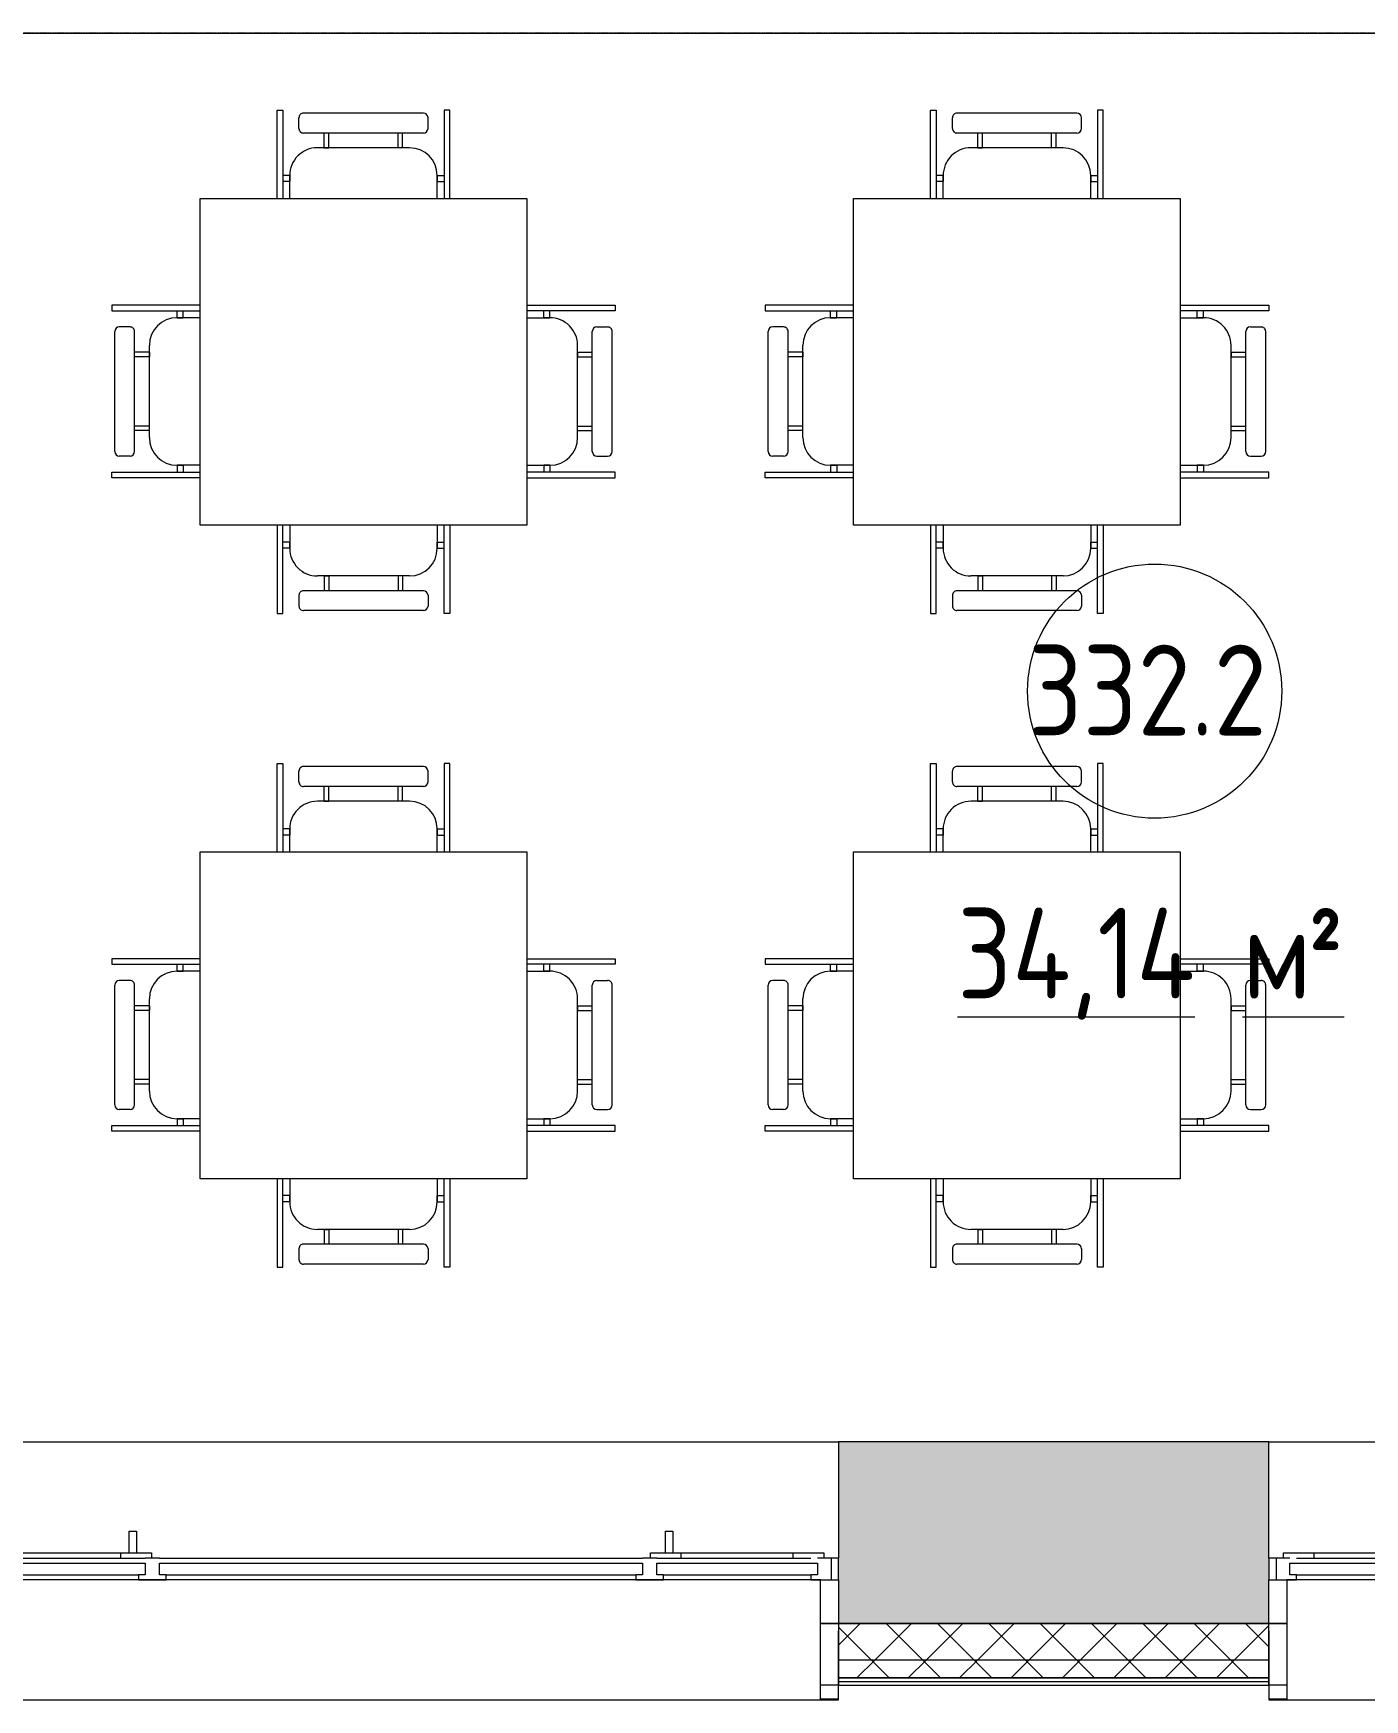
# Model space of a CAD drawing. Header units: millimetres. Extents: x -515342 to 330399, y -224905 to 507333.
# Drawn here: x -300854 to -297186, y 260535 to 265125 of the extents above; entities that cross this region are included whole.
import ezdxf

# ---------------------------------------------------------------- set-up
doc = ezdxf.new("R2010")
doc.units = ezdxf.units.MM
doc.linetypes.add('ASVP_Штриховая_ш3 п1_5', pattern=[4.5, 3, -1.5])
doc.layers.get('0').update_dxf_attribs({"lineweight": 0})
for name, color, linetype, lineweight in [('_ Окна', 7, 'Continuous', 0), ('Витраж', 7, 'Continuous', 0), ('Линии разделители', 7, 'ASVP_Штриховая_ш3 п1_5', 0), ('Марки помещений', 7, 'Continuous', 0), ('Мебель', 7, 'Continuous', 0), ('Окна', 7, 'Continuous', 0), ('Перекрытие', 7, 'Continuous', 0), ('Стены внутренние', 7, 'Continuous', 0), ('Стены наружные', 7, 'Continuous', 0), ('Стены несущие', 7, 'Continuous', 0), ('Стены отделка', 7, 'Continuous', 0), ('Стены штриховка', 7, 'Continuous', 0)]:
    doc.layers.add(name, color=color, linetype=linetype, lineweight=lineweight)
doc.styles.add('GOST Common_1', font='', dxfattribs={"width": 0.9, "height": 250})
doc.styles.add('GOST Common_2', font='', dxfattribs={"width": 0.9, "height": 250})
doc.styles.get('GOST Common_1').set_extended_font_data('GOST Common')
doc.styles.get('GOST Common_2').set_extended_font_data('GOST Common')
pattern_1 = [(45, (0, 0), (-70.71068, 70.71068), []), (135, (0, 0), (-70.71068, -70.71068), [])]

# ---------------------------------------------------------------- blocks, each defined once
blk = doc.blocks.new('Окно_ПВХ_3Створки_1Фрамуга-верх - АР_Окно_ОП_1820_h_х2370_3ст2фр-в-9695517-О_АР_П_3__6_750_План 3 этажа')
at = {"layer": '_ Окна'}
for p, q in [((-1129, 130), (-1205, 130)), ((-1205, 130), (-1205, 70)), ((-1185, 70), (-1185, 130)), ((-1147, 84), (-1147, 116)), ((-1147, 116), (-1129, 116)), ((-1129, 116), (-1129, 130)), ((-723, 116), (-1129, 116)), ((-647, 130), (-723, 130)), ((-723, 130), (-723, 116)), ((-723, 116), (-705, 116)), ((-705, 116), (-705, 84)), ((-665, 84), (-665, 116)), ((-665, 116), (-647, 116)), ((-647, 116), (-647, 130)), ((647, 116), (-647, 116)), ((723, 130), (647, 130)), ((647, 130), (647, 116)), ((647, 116), (665, 116)), ((665, 116), (665, 84)), ((705, 84), (705, 116)), ((705, 116), (723, 116)), ((723, 116), (723, 130)), ((1129, 116), (723, 116)), ((1129, 130), (1129, 116)), ((1205, 130), (1129, 130)), ((1129, 116), (1147, 116)), ((1147, 116), (1147, 84)), ((1185, 70), (1185, 130)), ((1205, 70), (1205, 130)), ((-1205, 70), (-1147, 70)), ((-1165, 56), (-1165, 70)), ((-1080, 56), (-1165, 56)), ((-705, 84), (-1147, 84)), ((-1080, 70), (-1080, 56)), ((-772, 70), (-772, 56)), ((-687, 56), (-772, 56)), ((-705, 70), (-665, 70)), ((-687, 70), (-687, 56)), ((665, 84), (-665, 84)), ((665, 70), (705, 70)), ((687, 56), (687, 70)), ((772, 56), (687, 56)), ((1147, 84), (705, 84)), ((772, 70), (772, 56)), ((1080, 70), (1080, 56)), ((1165, 56), (1080, 56)), ((1147, 70), (1205, 70)), ((1165, 70), (1165, 56))]:
    blk.add_line(p, q, dxfattribs=at)
at = {"layer": 'Окна'}
for p, q in [((-1129, 130), (-723, 130)), ((-647, 130), (647, 130)), ((723, 130), (1129, 130)), ((-705, 70), (-1129, 70)), ((-772, 56), (-1080, 56)), ((-748.5, -4), (-748.5, 56)), ((-728.5, 56), (-728.5, -4)), ((665, 70), (-665, 70)), ((1129, 70), (705, 70)), ((728.5, -4), (728.5, 56)), ((748.5, 56), (748.5, -4)), ((1080, 56), (772, 56)), ((-728.5, -4), (-748.5, -4)), ((748.5, -4), (728.5, -4))]:
    blk.add_line(p, q, dxfattribs=at)
blk = doc.blocks.new('Окно_ПВХ_3Створки_1Фрамуга-верх - АР_Окно_ОП_1820_h_х2370_3ст2фр-в-9801112-О_АР_П_3__6_750_План 3 этажа')
at = {"layer": '_ Окна'}
for p, q in [((-1129, 130), (-1205, 130)), ((-1205, 130), (-1205, 70)), ((-1185, 70), (-1185, 130)), ((-1147, 84), (-1147, 116)), ((-1147, 116), (-1129, 116)), ((-1129, 116), (-1129, 130)), ((-723, 116), (-1129, 116)), ((-647, 130), (-723, 130)), ((-723, 130), (-723, 116)), ((-723, 116), (-705, 116)), ((-705, 116), (-705, 84)), ((-665, 84), (-665, 116)), ((-665, 116), (-647, 116)), ((-647, 116), (-647, 130)), ((647, 116), (-647, 116)), ((723, 130), (647, 130)), ((647, 130), (647, 116)), ((647, 116), (665, 116)), ((665, 116), (665, 84)), ((705, 84), (705, 116)), ((705, 116), (723, 116)), ((723, 116), (723, 130)), ((1129, 116), (723, 116)), ((1129, 130), (1129, 116)), ((1205, 130), (1129, 130)), ((1129, 116), (1147, 116)), ((1147, 116), (1147, 84)), ((1185, 70), (1185, 130)), ((1205, 70), (1205, 130)), ((-1205, 70), (-1147, 70)), ((-1165, 56), (-1165, 70)), ((-1080, 56), (-1165, 56)), ((-705, 84), (-1147, 84)), ((-1080, 70), (-1080, 56)), ((-772, 70), (-772, 56)), ((-687, 56), (-772, 56)), ((-705, 70), (-665, 70)), ((-687, 70), (-687, 56)), ((665, 84), (-665, 84)), ((665, 70), (705, 70)), ((687, 56), (687, 70)), ((772, 56), (687, 56)), ((1147, 84), (705, 84)), ((772, 70), (772, 56)), ((1080, 70), (1080, 56)), ((1165, 56), (1080, 56)), ((1147, 70), (1205, 70)), ((1165, 70), (1165, 56))]:
    blk.add_line(p, q, dxfattribs=at)
at = {"layer": 'Окна'}
for p, q in [((-1129, 130), (-723, 130)), ((-647, 130), (647, 130)), ((723, 130), (1129, 130)), ((-705, 70), (-1129, 70)), ((-772, 56), (-1080, 56)), ((-748.5, -4), (-748.5, 56)), ((-728.5, 56), (-728.5, -4)), ((665, 70), (-665, 70)), ((1129, 70), (705, 70)), ((728.5, -4), (728.5, 56)), ((748.5, 56), (748.5, -4)), ((1080, 56), (772, 56)), ((-728.5, -4), (-748.5, -4)), ((748.5, -4), (728.5, -4))]:
    blk.add_line(p, q, dxfattribs=at)
blk = doc.blocks.new('Прямоугольный импост - АР_Откос_Металлический_50х330 Белый Левый-V19-О_АР_П_3__6_750_План 3 этажа')
at = {"layer": 'Витраж'}
for p, q in [((79974.6, 2594.9), (77664.6, 2594.9)), ((77664.6, 2264.9), (79974.6, 2264.9))]:
    blk.add_line(p, q, dxfattribs=at)
blk = doc.blocks.new('Прямоугольный импост - АР_Откос_Металлический_50х330 Белый Правый-V17-О_АР_П_3__6_750_План 3 этажа')
at = {"layer": 'Витраж', "lineweight": 18}
for p, q in [((-50, -40), (-50, 290)), ((-50, 290), (-49, 290)), ((-49, 290), (-49, -39)), ((-1, -39), (-1, 150)), ((-1, 150), (0, 150)), ((0, 150), (0, -40)), ((0, -40), (-50, -40)), ((-49, -39), (-1, -39))]:
    blk.add_line(p, q, dxfattribs=at)
blk = doc.blocks.new('Прямоугольный импост - АР_Откос_Металлический_50х330 Коричневый Левый-9899771-О_АР_П_3__6_750_План 3 этажа')
at = {"layer": 'Витраж'}
for p, q in [((24023.4, 2594.9), (21713.4, 2594.9)), ((21713.4, 2264.9), (24023.4, 2264.9))]:
    blk.add_line(p, q, dxfattribs=at)
blk = doc.blocks.new('Прямоугольный импост - АР_Откос_Металлический_50х330 Коричневый Левый-V13-О_АР_П_3__6_750_План 3 этажа')
at = {"layer": 'Витраж', "lineweight": 18}
for p, q in [((-50, 290), (-50, -40)), ((-49, 290), (-50, 290)), ((-49, -39), (-49, 290)), ((0, 150), (-1, 150)), ((-1, 150), (-1, -39)), ((0, -40), (0, 150)), ((-50, -40), (0, -40)), ((-1, -39), (-49, -39))]:
    blk.add_line(p, q, dxfattribs=at)
blk = doc.blocks.new('СД_Люблино_Фасады_rvt-1-О_АР_П_3__6_750_План 3 этажа')
at = {"layer": 'Стены внутренние'}
h = blk.add_hatch(dxfattribs=at)
h.set_pattern_fill('FP_1', color=256, style=0, pattern_type=2)
h.set_pattern_definition([(45, (0, 0), (-224.5064, 224.5064), []), (45, (224.5, 0), (-224.5064, 224.5064), [396.875, -79.375, 3.353, -76.022])])
h.paths.add_polyline_path([(85325, 2475), (85325, 2975), (84034.6, 2975), (84034.6, 2475), (84354.2, 2475)])
h.paths.add_polyline_path([(82424.6, 2475), (82424.6, 2975), (80024.6, 2975), (80024.6, 2475), (82310.6, 2475)])
h.paths.add_polyline_path([(77614.6, 2475), (77614.6, 2975), (76428.8, 2975), (76428.8, 2475), (77457.1, 2475)])
h.paths.add_polyline_path([(73880.8, 2475), (74018.8, 2475), (74018.8, 2975), (71654.3, 2975), (71654.3, 2475), (73625.3, 2475)])
h.paths.add_polyline_path([(70044.3, 2475), (70044.3, 2975), (68833.2, 2975), (68833.2, 2475), (69547.1, 2475)])
h.paths.add_polyline_path([(67223.2, 2475), (67223.2, 2975), (66055, 2975), (66055, 2475), (66983.7, 2475)])
h.paths.add_polyline_path([(64445, 2475), (64445, 2975), (63279.5, 2975), (63279.5, 2475), (64429.2, 2475)])
h.paths.add_polyline_path([(61669.5, 2475), (61669.5, 2975), (59270, 2975), (59270, 2475), (61619.2, 2475)])
h.paths.add_polyline_path([(56860, 2475), (56860, 2975), (55705, 2975), (55705, 2475), (56765.7, 2475)])
h.paths.add_polyline_path([(53295, 2475), (53295, 2975), (52107.5, 2975), (52107.5, 2475), (53189.4, 2475)])
h.paths.add_polyline_path([(49697.5, 2475), (49697.5, 2975), (48505, 2975), (48505, 2475), (49613.1, 2475)])
h.paths.add_polyline_path([(46036.8, 2475), (46095, 2475), (46095, 2975), (44880, 2975), (44880, 2475), (45525.9, 2475)])
h.paths.add_polyline_path([(42470, 2475), (42470, 2975), (40100.1, 2975), (40100.1, 2475), (42460.5, 2475)])
h.paths.add_polyline_path([(38490.1, 2475), (38490.1, 2975), (37284.2, 2975), (37284.2, 2475), (38373.4, 2475)])
h.paths.add_polyline_path([(35563.4, 2475), (35674.2, 2475), (35674.2, 2975), (34486.9, 2975), (34486.9, 2475), (35308, 2475)])
h.paths.add_polyline_path([(32753.5, 2475), (32876.9, 2475), (32876.9, 2975), (31722.6, 2975), (31722.6, 2475), (32242.6, 2475)])
h.paths.add_polyline_path([(29943.5, 2475), (30112.6, 2475), (30112.6, 2975), (27685.9, 2975), (27685.9, 2475), (29688.1, 2475)])
h.paths.add_polyline_path([(25275.9, 2475), (25275.9, 2975), (24073.4, 2975), (24073.4, 2475), (25090, 2475)])
h.paths.add_polyline_path([(21663.4, 2475), (21663.4, 2975), (19290.9, 2975), (19290.9, 2475), (21513.7, 2475)])
h.paths.add_polyline_path([(17680.9, 2475), (17680.9, 2975), (16335, 2975), (16335, 2475), (17426.5, 2475)])
at = {"layer": 'Стены наружные'}
h = blk.add_hatch(dxfattribs=at)
h.set_pattern_fill('FP_5', color=256, style=0, pattern_type=2)
h.set_pattern_definition(pattern_1)
h.paths.add_polyline_path([(77457.1, 2374.9), (77614.6, 2374.9), (77614.6, 2474.9), (76428.8, 2474.9), (76428.8, 2374.9), (77201.6, 2374.9)])
h.paths.add_polyline_path([(73880.8, 2374.9), (74018.8, 2374.9), (74018.8, 2474.9), (71654.3, 2474.9), (71654.3, 2374.9), (73625.3, 2374.9)])
h.paths.add_polyline_path([(70044.3, 2374.9), (70044.3, 2474.9), (68833.2, 2474.9), (68833.2, 2374.9), (69027.3, 2374.9)])
h.paths.add_polyline_path([(66983.7, 2374.9), (67223.2, 2374.9), (67223.2, 2474.9), (66055, 2474.9), (66055, 2374.9), (66472.8, 2374.9)])
h.paths.add_polyline_path([(64445, 2374.9), (64445, 2474.9), (63279.5, 2474.9), (63279.5, 2374.9), (64429.2, 2374.9)])
h.paths.add_polyline_path([(61363.8, 2374.9), (61669.5, 2374.9), (61669.5, 2474.9), (60240, 2474.9), (60240, 2374.9), (61108.3, 2374.9)])
h = blk.add_hatch(dxfattribs=at)
h.set_pattern_fill('FP_5', color=256, style=0, pattern_type=2)
h.set_pattern_definition(pattern_1)
h.paths.add_polyline_path([(77614.6, 2324.9), (77614.6, 2374.9), (76428.8, 2374.9), (76428.8, 2324.9), (77457.1, 2324.9)])
h.paths.add_polyline_path([(73625.3, 2324.9), (74018.8, 2324.9), (74018.8, 2374.9), (71654.3, 2374.9), (71654.3, 2324.9), (73114.5, 2324.9)])
h.paths.add_polyline_path([(70044.3, 2324.9), (70044.3, 2374.9), (68833.2, 2374.9), (68833.2, 2324.9), (69027.3, 2324.9)])
h.paths.add_polyline_path([(67223.2, 2324.9), (67223.2, 2374.9), (66055, 2374.9), (66055, 2324.9), (66983.7, 2324.9)])
h.paths.add_polyline_path([(63918.3, 2324.9), (64445, 2324.9), (64445, 2374.9), (63279.5, 2374.9), (63279.5, 2324.9), (63407.4, 2324.9)])
h.paths.add_polyline_path([(61363.8, 2324.9), (61669.5, 2324.9), (61669.5, 2374.9), (60240, 2374.9), (60240, 2324.9), (61108.3, 2324.9)])
at = {"layer": 'Стены внутренние'}
for p, q in [((74018.8, 2975), (76428.8, 2975)), ((77614.6, 2975), (80024.6, 2975)), ((76428.8, 2475), (76379.8, 2475)), ((77663.6, 2475), (77614.6, 2475)), ((76428, 2304.9), (76379.7, 2304.9)), ((77663.7, 2304.9), (77615.4, 2304.9))]:
    blk.add_line(p, q, dxfattribs=at)
at = {"layer": 'Стены наружные'}
for p, q in [((76379.8, 2474.9), (76428.8, 2474.9)), ((77614.6, 2474.9), (77663.6, 2474.9))]:
    blk.add_line(p, q, dxfattribs=at)
at = {"layer": 'Стены несущие'}
for p, q in [((77614.6, 2975), (76428.8, 2975)), ((76428.8, 2975), (76428.8, 2655)), ((77614.6, 2655), (77614.6, 2975)), ((76428.8, 2595), (76428.8, 2475)), ((77614.6, 2475), (77614.6, 2595)), ((76428.8, 2475), (77614.6, 2475))]:
    blk.add_line(p, q, dxfattribs=at)
at = {"layer": 'Стены отделка', "lineweight": 9}
for p, q in [((77614.6, 2474.9), (76428.8, 2474.9)), ((76428.8, 2474.9), (76428.8, 2374.9)), ((77614.6, 2374.9), (77614.6, 2474.9)), ((76428.8, 2374.9), (76428.8, 2324.9)), ((77614.6, 2324.9), (77614.6, 2374.9)), ((76428.8, 2324.9), (76428.8, 2314.9)), ((76428.8, 2314.9), (76428.8, 2304.9)), ((76428.8, 2304.9), (77614.6, 2304.9)), ((77614.6, 2314.9), (77614.6, 2324.9)), ((77614.6, 2304.9), (77614.6, 2314.9))]:
    blk.add_line(p, q, dxfattribs=at)
at = {"layer": 'Стены штриховка'}
for p, q in [((76428.8, 2374.9), (77614.6, 2374.9)), ((76428.8, 2324.9), (77614.6, 2324.9)), ((77614.6, 2324.9), (76428.8, 2324.9)), ((76428.8, 2314.9), (77614.6, 2314.9))]:
    blk.add_line(p, q, dxfattribs=at)
at = {"layer": 'Витраж', "lineweight": 9}
for name, p in [('Прямоугольный импост - АР_Откос_Металлический_50х330 Коричневый Левый-9899771-О_АР_П_3__6_750_План 3 этажа', (52355.4, 0)), ('Прямоугольный импост - АР_Откос_Металлический_50х330 Коричневый Левый-V13-О_АР_П_3__6_750_План 3 этажа', (76428.8, 2304.9)), ('Прямоугольный импост - АР_Откос_Металлический_50х330 Белый Левый-V19-О_АР_П_3__6_750_План 3 этажа', (0, 0))]:
    blk.add_blockref(name, p, dxfattribs=at)
at = {"layer": 'Витраж', "lineweight": 9, "extrusion": (0, 0, -1)}
blk.add_blockref('Прямоугольный импост - АР_Откос_Металлический_50х330 Белый Правый-V17-О_АР_П_3__6_750_План 3 этажа', (-77614.6, 2304.9), dxfattribs=at)
at = {"layer": 'Окна', "lineweight": 9, "rotation": 180}
for name, p in [('Окно_ПВХ_3Створки_1Фрамуга-верх - АР_Окно_ОП_1820_h_х2370_3ст2фр-в-9801112-О_АР_П_3__6_750_План 3 этажа', (75223.8, 2725)), ('Окно_ПВХ_3Створки_1Фрамуга-верх - АР_Окно_ОП_1820_h_х2370_3ст2фр-в-9695517-О_АР_П_3__6_750_План 3 этажа', (78819.6, 2725))]:
    blk.add_blockref(name, p, dxfattribs=at)
blk = doc.blocks.new('Стол-Прямоугольный - 900х900 мм-8752863-О_АР_П_3__6_750_План 3 этажа')
at = {"layer": 'Мебель'}
for p, q in [((-450, 450), (450, 450)), ((-450, -450), (-450, 450)), ((450, 450), (450, -450)), ((450, -450), (-450, -450))]:
    blk.add_line(p, q, dxfattribs=at)
blk = doc.blocks.new('Стул-Штабель - Стул-Штабель-8767036-О_АР_П_3__6_750_План 3 этажа')
at = {"layer": 'Мебель'}
for p, q in [((-416.6, -108.9), (-416.6, 134.5)), ((-416.6, 134.5), (-401.3, 134.5)), ((-401.3, 134.5), (-401.3, -108.9)), ((-356.8, 84.1), (-356.8, 113.6)), ((-344.1, 126.3), (-13.9, 126.3)), ((-1.2, 84.1), (-1.2, 113.6)), ((43.2, 134.5), (43.2, -108.9)), ((58.6, 134.5), (43.2, 134.5)), ((58.6, -108.9), (58.6, 134.5)), ((-344.1, 71.4), (-13.9, 71.4)), ((-286.9, 30.8), (-286.9, 71.4)), ((-274.2, 30.8), (-274.2, 71.4)), ((-83.8, 30.8), (-83.8, 71.4)), ((-71.1, 30.8), (-71.1, 71.4)), ((-306, 30.8), (-52, 30.8)), ((-286.9, 30.8), (-274.2, 30.8)), ((-71.1, 30.8), (-83.8, 30.8)), ((-401.3, -45.4), (-401.3, -62.4)), ((-382.2, -45.4), (-401.3, -45.4)), ((-382.2, -45.4), (-382.2, -62.4)), ((-382.2, -108.9), (-382.2, -45.4)), ((24.2, -45.4), (24.2, -62.4)), ((24.2, -45.4), (43.2, -45.4)), ((24.2, -108.9), (24.2, -45.4)), ((43.2, -45.4), (43.2, -62.4)), ((-382.2, -62.4), (-401.3, -62.4)), ((24.2, -62.4), (43.2, -62.4))]:
    blk.add_line(p, q, dxfattribs=at)
for centre, radius, start, end in [((-344.1, 113.6), 12.7, 90, 180), ((-13.9, 113.6), 12.7, 360, 90), ((-344.1, 84.1), 12.7, 180, 270), ((-13.9, 84.1), 12.7, 270, 0), ((-306, -45.4), 76.2, 90, 180), ((-52, -45.4), 76.2, 360, 90)]:
    blk.add_arc(centre, radius, start, end, dxfattribs=at)
blk = doc.blocks.new('Стул-Штабель - Стул-Штабель-8766705-О_АР_П_3__6_750_План 3 этажа')
at = {"layer": 'Мебель'}
for p, q in [((-416.6, 108.9), (-416.6, -134.5)), ((-401.3, -134.5), (-401.3, 108.9)), ((-382.2, 108.9), (-382.2, 45.4)), ((24.2, 108.9), (24.2, 45.4)), ((43.2, -134.5), (43.2, 108.9)), ((58.6, 108.9), (58.6, -134.5)), ((-401.3, 45.4), (-401.3, 62.4)), ((-382.2, 62.4), (-401.3, 62.4)), ((-382.2, 45.4), (-382.2, 62.4)), ((24.2, 62.4), (43.2, 62.4)), ((24.2, 45.4), (24.2, 62.4)), ((43.2, 45.4), (43.2, 62.4)), ((-382.2, 45.4), (-401.3, 45.4)), ((24.2, 45.4), (43.2, 45.4)), ((-306, -30.8), (-52, -30.8)), ((-286.9, -30.8), (-286.9, -71.4)), ((-286.9, -30.8), (-274.2, -30.8)), ((-274.2, -30.8), (-274.2, -71.4)), ((-83.8, -30.8), (-83.8, -71.4)), ((-71.1, -30.8), (-83.8, -30.8)), ((-71.1, -30.8), (-71.1, -71.4)), ((-356.8, -84.1), (-356.8, -113.6)), ((-344.1, -71.4), (-13.9, -71.4)), ((-1.2, -84.1), (-1.2, -113.6)), ((-416.6, -134.5), (-401.3, -134.5)), ((-344.1, -126.3), (-13.9, -126.3)), ((58.6, -134.5), (43.2, -134.5))]:
    blk.add_line(p, q, dxfattribs=at)
for centre, radius, start, end in [((-306, 45.4), 76.2, 180, 270), ((-52, 45.4), 76.2, 270, 0), ((-344.1, -84.1), 12.7, 90, 180), ((-13.9, -84.1), 12.7, 360, 90), ((-344.1, -113.6), 12.7, 180, 270), ((-13.9, -113.6), 12.7, 270, 0)]:
    blk.add_arc(centre, radius, start, end, dxfattribs=at)
blk = doc.blocks.new('Стул-Штабель - Стул-Штабель-V2-О_АР_П_3__6_750_План 3 этажа')
at = {"layer": 'Мебель'}
for p, q in [((-416.6, -108.9), (-416.6, 134.5)), ((-416.6, 134.5), (-401.3, 134.5)), ((-401.3, 134.5), (-401.3, -108.9)), ((-356.8, 84.1), (-356.8, 113.6)), ((-344.1, 126.3), (-13.9, 126.3)), ((-1.2, 84.1), (-1.2, 113.6)), ((43.2, 134.5), (43.2, -108.9)), ((58.6, 134.5), (43.2, 134.5)), ((58.6, -108.9), (58.6, 134.5)), ((-344.1, 71.4), (-13.9, 71.4)), ((-286.9, 30.8), (-286.9, 71.4)), ((-274.2, 30.8), (-274.2, 71.4)), ((-83.8, 30.8), (-83.8, 71.4)), ((-71.1, 30.8), (-71.1, 71.4)), ((-306, 30.8), (-52, 30.8)), ((-286.9, 30.8), (-274.2, 30.8)), ((-71.1, 30.8), (-83.8, 30.8)), ((-401.3, -45.4), (-401.3, -62.4)), ((-382.2, -45.4), (-401.3, -45.4)), ((-382.2, -45.4), (-382.2, -62.4)), ((-382.2, -108.9), (-382.2, -45.4)), ((24.2, -45.4), (24.2, -62.4)), ((24.2, -45.4), (43.2, -45.4)), ((24.2, -108.9), (24.2, -45.4)), ((43.2, -45.4), (43.2, -62.4)), ((-382.2, -62.4), (-401.3, -62.4)), ((24.2, -62.4), (43.2, -62.4))]:
    blk.add_line(p, q, dxfattribs=at)
for centre, radius, start, end in [((-344.1, 113.6), 12.7, 90, 180), ((-13.9, 113.6), 12.7, 360, 90), ((-344.1, 84.1), 12.7, 180, 270), ((-13.9, 84.1), 12.7, 270, 0), ((-306, -45.4), 76.2, 90, 180), ((-52, -45.4), 76.2, 360, 90)]:
    blk.add_arc(centre, radius, start, end, dxfattribs=at)
blk = doc.blocks.new('Стул-Штабель - Стул-Штабель-V1-О_АР_П_3__6_750_План 3 этажа')
at = {"layer": 'Мебель'}
for p, q in [((-416.6, 108.9), (-416.6, -134.5)), ((-401.3, -134.5), (-401.3, 108.9)), ((-382.2, 108.9), (-382.2, 45.4)), ((24.2, 108.9), (24.2, 45.4)), ((43.2, -134.5), (43.2, 108.9)), ((58.6, 108.9), (58.6, -134.5)), ((-401.3, 45.4), (-401.3, 62.4)), ((-382.2, 62.4), (-401.3, 62.4)), ((-382.2, 45.4), (-382.2, 62.4)), ((24.2, 62.4), (43.2, 62.4)), ((24.2, 45.4), (24.2, 62.4)), ((43.2, 45.4), (43.2, 62.4)), ((-382.2, 45.4), (-401.3, 45.4)), ((24.2, 45.4), (43.2, 45.4)), ((-306, -30.8), (-52, -30.8)), ((-286.9, -30.8), (-286.9, -71.4)), ((-286.9, -30.8), (-274.2, -30.8)), ((-274.2, -30.8), (-274.2, -71.4)), ((-83.8, -30.8), (-83.8, -71.4)), ((-71.1, -30.8), (-83.8, -30.8)), ((-71.1, -30.8), (-71.1, -71.4)), ((-356.8, -84.1), (-356.8, -113.6)), ((-344.1, -71.4), (-13.9, -71.4)), ((-1.2, -84.1), (-1.2, -113.6)), ((-416.6, -134.5), (-401.3, -134.5)), ((-344.1, -126.3), (-13.9, -126.3)), ((58.6, -134.5), (43.2, -134.5))]:
    blk.add_line(p, q, dxfattribs=at)
for centre, radius, start, end in [((-306, 45.4), 76.2, 180, 270), ((-52, 45.4), 76.2, 270, 0), ((-344.1, -84.1), 12.7, 90, 180), ((-13.9, -84.1), 12.7, 360, 90), ((-344.1, -113.6), 12.7, 180, 270), ((-13.9, -113.6), 12.7, 270, 0)]:
    blk.add_arc(centre, radius, start, end, dxfattribs=at)
blk = doc.blocks.new('ASVP_Марка_Помещение_ДваЗначения - Номер Площадь-685795-О_АР_П_3__6_750_План 3 этажа')
at = {"layer": 'Марки помещений'}
blk.add_circle((0, 0), 3.5, dxfattribs=at)

msp = doc.modelspace()

# ---------------------------------------------------------------- linework, layer by layer
at = {"layer": 'Линии разделители'}
msp.add_line((-293699.6354, 265125.4137), (-302588.0417, 265125.4137), dxfattribs=at)
at = {"layer": 'Перекрытие'}
msp.add_line((-302588.0417, 265125.4137), (-293699.6354, 265125.4137), dxfattribs=at)

# ---------------------------------------------------------------- block references
msp.add_blockref('СД_Люблино_Фасады_rvt-1-О_АР_П_3__6_750_План 3 этажа', (-375064.6354, 258270.4137))
at = {"layer": 'Марки помещений', "xscale": 99.99999999999993, "yscale": 99.99999999999993, "zscale": 99.99999999999993}
msp.add_blockref('ASVP_Марка_Помещение_ДваЗначения - Номер Площадь-685795-О_АР_П_3__6_750_План 3 этажа', (-297764.716, 263313.4834), dxfattribs=at)
at = {"layer": 'Мебель'}
for name, p, rotation in [('Стул-Штабель - Стул-Штабель-V1-О_АР_П_3__6_750_План 3 этажа', (-300123.1951, 264779.3456), 180), ('Стул-Штабель - Стул-Штабель-V1-О_АР_П_3__6_750_План 3 этажа', (-298323.1951, 264779.3456), 180), ('Стол-Прямоугольный - 900х900 мм-8752863-О_АР_П_3__6_750_План 3 этажа', (-299944.1459, 264220.4137), 180), ('Стол-Прямоугольный - 900х900 мм-8752863-О_АР_П_3__6_750_План 3 этажа', (-298144.1459, 264220.4137), 180), ('Стул-Штабель - Стул-Штабель-8767036-О_АР_П_3__6_750_План 3 этажа', (-300503.0773, 264317.8477), 90.00000000000007), ('Стул-Штабель - Стул-Штабель-8766705-О_АР_П_3__6_750_План 3 этажа', (-299385.2144, 264317.8477), 90.00000000000031), ('Стул-Штабель - Стул-Штабель-8767036-О_АР_П_3__6_750_План 3 этажа', (-298703.0773, 264317.8477), 90.00000000000007), ('Стул-Штабель - Стул-Штабель-8766705-О_АР_П_3__6_750_План 3 этажа', (-297585.2144, 264317.8477), 90.00000000000031), ('Стул-Штабель - Стул-Штабель-V2-О_АР_П_3__6_750_План 3 этажа', (-300123.1951, 263661.4819), 180), ('Стул-Штабель - Стул-Штабель-V2-О_АР_П_3__6_750_План 3 этажа', (-298323.1951, 263661.4819), 180), ('Стул-Штабель - Стул-Штабель-V1-О_АР_П_3__6_750_План 3 этажа', (-300123.1951, 262979.3456), 180), ('Стул-Штабель - Стул-Штабель-V1-О_АР_П_3__6_750_План 3 этажа', (-298323.1951, 262979.3456), 180), ('Стол-Прямоугольный - 900х900 мм-8752863-О_АР_П_3__6_750_План 3 этажа', (-299944.1459, 262420.4137), 180), ('Стол-Прямоугольный - 900х900 мм-8752863-О_АР_П_3__6_750_План 3 этажа', (-298144.1459, 262420.4137), 180), ('Стул-Штабель - Стул-Штабель-8767036-О_АР_П_3__6_750_План 3 этажа', (-300503.0773, 262517.8477), 90.00000000000007), ('Стул-Штабель - Стул-Штабель-8766705-О_АР_П_3__6_750_План 3 этажа', (-299385.2144, 262517.8477), 90.00000000000031), ('Стул-Штабель - Стул-Штабель-8767036-О_АР_П_3__6_750_План 3 этажа', (-298703.0773, 262517.8477), 90.00000000000007), ('Стул-Штабель - Стул-Штабель-8766705-О_АР_П_3__6_750_План 3 этажа', (-297585.2144, 262517.8477), 90.00000000000031), ('Стул-Штабель - Стул-Штабель-V2-О_АР_П_3__6_750_План 3 этажа', (-300123.1951, 261861.4819), 180), ('Стул-Штабель - Стул-Штабель-V2-О_АР_П_3__6_750_План 3 этажа', (-298323.1951, 261861.4819), 180)]:
    msp.add_blockref(name, p, dxfattribs=dict(at, rotation=rotation))

# ---------------------------------------------------------------- texts
at = {"layer": 'Марки помещений', "char_height": 250, "attachment_point": 1}
for s, insert, width, style in [('332.2', (-298113.9233, 263441.2084), 858.607312, 'GOST Common_1'), ('\\L34,14 ', (-298308.3095, 262716.678), 952.40475, 'GOST Common_1'), ('\\L\\fGOST Common|b0|i0|c238|p34|;\\W.9;\\L²', (-297343.9032, 262716.678), 165.949312, 'GOST Common_2'), ('\\L\\fGOST Common|b0|i0|c204|p34|;\\W.9;\\Lм', (-297522.497, 262716.678), 216.455625, 'GOST Common_1')]:
    msp.add_mtext(s, dxfattribs=dict(at, insert=insert, width=width, style=style))

doc.saveas('drawing.dxf')
